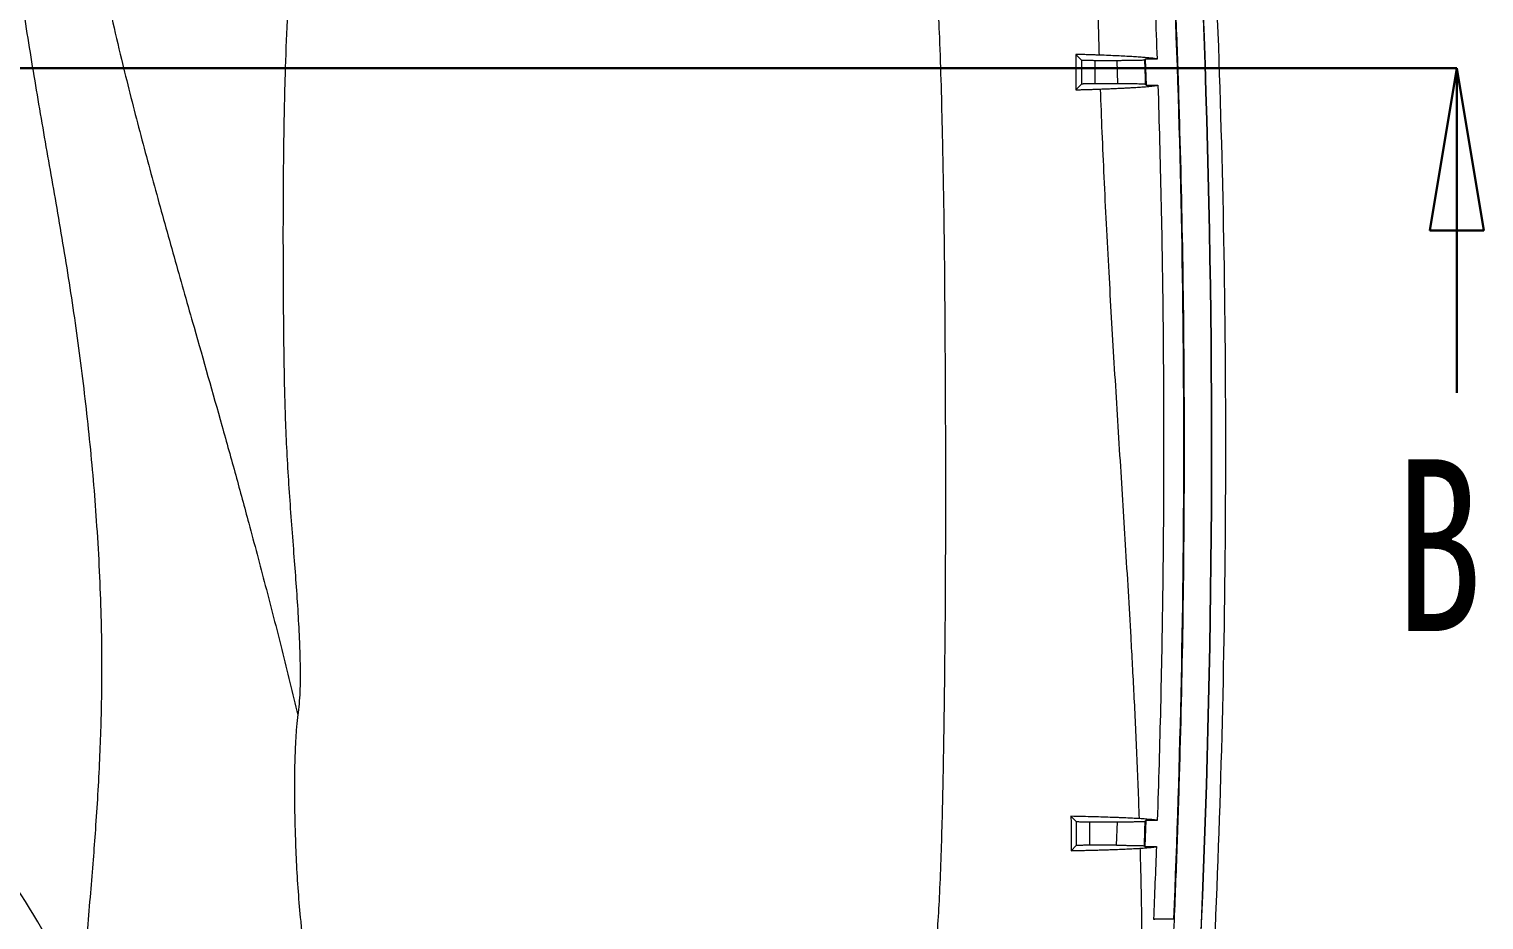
# Model space of a CAD drawing. Header units: inches. Extents: x 1424 to 4050, y 1126 to 1517.
# Drawn here: x 2251.9 to 2305.6, y 1336.5 to 1369.5 of the extents above; entities that cross this region are included whole.
import ezdxf

# ---------------------------------------------------------------- set-up
doc = ezdxf.new("R2010")
doc.units = ezdxf.units.IN
doc.header["$LTSCALE"] = 15
doc.linetypes.add('PHANTOM', pattern=[12.7, 6.35, -1.27, 1.27, -1.27, 1.27, -1.27])
doc.styles.add('SLDTEXTSTYLE0', font='TXT', dxfattribs={"width": 0.75})

# ---------------------------------------------------------------- blocks, each defined once
blk = doc.blocks.new('_CLOSED')
at = {"color": 0, "linetype": 'ByBlock', "lineweight": -2}
for p, q in [((-1, 0.166667), (0, 0)), ((-1, 0.166667), (-1, -0.166667)), ((0, 0), (-1, -0.166667)), ((0, 0), (-1, 0))]:
    blk.add_line(p, q, dxfattribs=at)

msp = doc.modelspace()

# ---------------------------------------------------------------- linework, layer by layer
at = {"color": 7, "linetype": 'Continuous', "lineweight": 15}
for p, q in [((2290.563, 1368.535), (2290.774, 1368.324)), ((2290.774, 1368.324), (2290.774, 1367.437)), ((2291.276, 1367.446), (2291.276, 1368.315)), ((2291.276, 1368.315), (2292.082, 1368.315)), ((2292.111, 1367.446), (2292.082, 1368.315)), ((2293.098, 1368.332), (2293.128, 1368.364)), ((2293.561, 1368.364), (2293.128, 1368.364)), ((2293.128, 1368.364), (2293.161, 1367.396)), ((2290.774, 1367.437), (2290.563, 1367.226)), ((2292.111, 1367.446), (2291.276, 1367.446)), ((2293.161, 1367.396), (2293.128, 1367.428)), ((2293.161, 1367.396), (2293.594, 1367.396)), ((2290.38, 1340.377), (2290.573, 1340.184)), ((2290.573, 1340.184), (2290.573, 1339.297)), ((2291.075, 1340.175), (2292.094, 1340.175)), ((2291.075, 1339.306), (2291.075, 1340.175)), ((2292.064, 1339.306), (2292.094, 1340.175)), ((2293.144, 1340.224), (2293.11, 1339.256)), ((2293.111, 1340.192), (2293.144, 1340.224)), ((2293.569, 1340.224), (2293.144, 1340.224)), ((2290.573, 1339.297), (2290.383, 1339.107)), ((2292.064, 1339.306), (2291.075, 1339.306)), ((2293.11, 1339.256), (2293.08, 1339.288)), ((2293.11, 1339.256), (2293.536, 1339.256)), ((2294.181, 1336.575), (2293.447, 1336.575))]:
    msp.add_line(p, q, dxfattribs=at)
at = {"color": 1, "linetype": 'PHANTOM', "lineweight": 30}
msp.add_line((2304.645, 1368.031), (2144.448, 1368.031), dxfattribs=at)
at = {"color": 7, "linetype": 'Continuous', "lineweight": 30}
msp.add_line((2304.645, 1356.031), (2304.645, 1368.031), dxfattribs=at)
at = {"color": 7, "linetype": 'Continuous', "lineweight": 15}
for points, knots in [([(2253.816, 1333.382), (2253.83, 1333.593), (2253.858, 1334.031), (2253.907, 1334.715), (2253.964, 1335.454), (2254.042, 1336.402), (2254.137, 1337.51), (2254.237, 1338.729), (2254.359, 1340.364), (2254.481, 1342.399), (2254.567, 1345.029), (2254.546, 1347.909), (2254.396, 1350.993), (2254.135, 1354.115), (2253.788, 1357.114), (2253.364, 1360.085), (2252.955, 1362.518), (2252.617, 1364.426), (2252.374, 1365.82), (2252.136, 1367.214), (2251.904, 1368.61), (2251.531, 1370.974), (2251.115, 1373.871), (2250.735, 1376.811), (2250.455, 1378.792), (2250.24, 1380.236), (2250.021, 1381.608), (2249.808, 1382.847), (2249.6, 1383.965), (2249.399, 1384.972), (2249.191, 1385.941), (2248.975, 1386.872), (2248.753, 1387.765), (2248.524, 1388.619), (2248.289, 1389.434), (2248.048, 1390.211), (2247.801, 1390.948), (2247.55, 1391.645), (2247.295, 1392.303), (2247.038, 1392.923), (2246.86, 1393.313), (2246.773, 1393.504)], [0, 0, 0, 0, 0.01135, 0.023612, 0.036785, 0.050867, 0.074066, 0.095249, 0.114423, 0.158322, 0.198531, 0.245759, 0.300084, 0.349151, 0.397807, 0.446067, 0.493968, 0.516686, 0.539399, 0.562109, 0.584819, 0.607526, 0.677348, 0.72577, 0.750351, 0.773837, 0.796225, 0.81751, 0.834675, 0.851296, 0.867374, 0.882917, 0.897928, 0.912414, 0.926384, 0.939848, 0.952815, 0.965299, 0.977313, 0.988874, 1, 1, 1, 1]), ([(2252.113, 1392.706), (2252.138, 1392.263), (2252.189, 1391.381), (2252.274, 1390.062), (2252.363, 1388.754), (2252.46, 1387.456), (2252.563, 1386.169), (2252.674, 1384.892), (2252.792, 1383.626), (2252.943, 1382.149), (2253.127, 1380.503), (2253.43, 1378.088), (2253.882, 1375.08), (2254.522, 1371.633), (2255.216, 1368.54), (2255.902, 1365.847), (2256.572, 1363.362), (2257.261, 1360.9), (2258.07, 1358.054), (2258.822, 1355.417), (2259.494, 1353.003), (2260.031, 1351.033), (2260.602, 1348.887), (2261.211, 1346.52), (2261.599, 1344.919), (2261.795, 1344.109)], [0, 0, 0, 0, 0.026858, 0.053507, 0.079946, 0.106177, 0.1322, 0.158016, 0.183624, 0.209025, 0.247665, 0.28361, 0.35594, 0.431179, 0.495024, 0.54705, 0.598777, 0.650179, 0.701195, 0.777196, 0.815544, 0.852383, 0.900401, 0.949621, 1, 1, 1, 1]), ([(2294.338, 1322.092), (2294.339, 1322.093), (2294.339, 1322.094), (2294.339, 1322.095), (2296.03, 1343.886), (2295.989, 1365.814), (2294.214, 1387.599)], [0, 0, 0, 0, 0.0000328, 0.0000328, 0.0000328, 0.9901318, 0.9901318, 0.9901318, 0.9901318]), ([(2294.725, 1387.64), (2295.167, 1382.221), (2295.501, 1376.797), (2295.956, 1365.937), (2296.076, 1360.5), (2296.103, 1349.63), (2296.009, 1344.193), (2295.606, 1333.329), (2295.298, 1327.903), (2294.883, 1322.482)], [0, 0, 0, 0, 0.25, 0.25, 0.5, 0.5, 0.75, 0.75, 1, 1, 1, 1]), ([(2291.43, 1368.507), (2291.421, 1368.805), (2291.403, 1369.402), (2291.378, 1370.301), (2291.356, 1371.204), (2291.337, 1372.113), (2291.319, 1373.026), (2291.304, 1373.945), (2291.29, 1374.869), (2291.274, 1376.109), (2291.259, 1377.67), (2291.245, 1379.552), (2291.234, 1381.446), (2291.227, 1382.711), (2291.224, 1383.347)], [0, 0, 0, 0, 0.060108, 0.120535, 0.181291, 0.242382, 0.303816, 0.365601, 0.427743, 0.490249, 0.616138, 0.743028, 0.870967, 1, 1, 1, 1]), ([(2277.332, 1378.781), (2277.042, 1378.787), (2276.551, 1378.797), (2275.944, 1378.808), (2275.319, 1378.819), (2274.638, 1378.827), (2273.563, 1378.836), (2272.284, 1378.83), (2270.781, 1378.796), (2269.379, 1378.742), (2268.066, 1378.661), (2266.892, 1378.548), (2265.947, 1378.404), (2265.272, 1378.253), (2264.786, 1378.113), (2264.341, 1377.943), (2263.922, 1377.739), (2263.538, 1377.495), (2263.091, 1377.123), (2262.72, 1376.678), (2262.447, 1376.178), (2262.266, 1375.774), (2262.121, 1375.346), (2261.982, 1374.858), (2261.857, 1374.289), (2261.741, 1373.615), (2261.615, 1372.675), (2261.495, 1371.393), (2261.391, 1369.695), (2261.305, 1367.467), (2261.252, 1364.593), (2261.243, 1361.67), (2261.256, 1359.119), (2261.278, 1357.029), (2261.326, 1354.851), (2261.457, 1352.5), (2261.636, 1350.161), (2261.781, 1348.268), (2261.854, 1346.869), (2261.88, 1346.046), (2261.883, 1345.434), (2261.872, 1344.975), (2261.847, 1344.539), (2261.812, 1344.249), (2261.795, 1344.109)], [0, 0, 0, 0, 0.018418, 0.03126, 0.038545, 0.058014, 0.074374, 0.106416, 0.138541, 0.168835, 0.194306, 0.22088, 0.242538, 0.25395, 0.264055, 0.274103, 0.28368, 0.293092, 0.302429, 0.319891, 0.328847, 0.337946, 0.347461, 0.35704, 0.369624, 0.383838, 0.399707, 0.428831, 0.46421, 0.505874, 0.568089, 0.643686, 0.688418, 0.727531, 0.774323, 0.824591, 0.874739, 0.921024, 0.943392, 0.962461, 0.972602, 0.981697, 0.991209, 1, 1, 1, 1]), ([(2284.303, 1331.568), (2284.322, 1331.583), (2284.362, 1331.613), (2284.417, 1331.667), (2284.474, 1331.731), (2284.53, 1331.804), (2284.586, 1331.887), (2284.672, 1332.028), (2284.778, 1332.234), (2284.884, 1332.504), (2284.972, 1332.79), (2285.079, 1333.206), (2285.194, 1333.782), (2285.301, 1334.549), (2285.392, 1335.425), (2285.469, 1336.438), (2285.561, 1338.087), (2285.616, 1339.897), (2285.66, 1341.973), (2285.707, 1344.742), (2285.748, 1348.684), (2285.754, 1353.394), (2285.737, 1357.329), (2285.709, 1361.305), (2285.652, 1365.06), (2285.548, 1368.872), (2285.427, 1371.37), (2285.299, 1373.013), (2285.186, 1374.073), (2285.051, 1375.005), (2284.887, 1375.804), (2284.731, 1376.347), (2284.608, 1376.68), (2284.531, 1376.866), (2284.446, 1377.039), (2284.331, 1377.241), (2284.181, 1377.455), (2283.997, 1377.63), (2283.827, 1377.731), (2283.678, 1377.782), (2283.579, 1377.782), (2283.53, 1377.783)], [0, 0, 0, 0, 0.001537, 0.003201, 0.005007, 0.006964, 0.009083, 0.011369, 0.0175, 0.023778, 0.029734, 0.036559, 0.051053, 0.067103, 0.085865, 0.107246, 0.131964, 0.191295, 0.222906, 0.264537, 0.367994, 0.47428, 0.564524, 0.618371, 0.727248, 0.803268, 0.860794, 0.886201, 0.908009, 0.92857, 0.946074, 0.959952, 0.964571, 0.968807, 0.972862, 0.976963, 0.983783, 0.989736, 0.993398, 0.996762, 1, 1, 1, 1]), ([(2293.949, 1377.131), (2294.008, 1375.747), (2294.091, 1373.842), (2294.216, 1370.985), (2294.31, 1368.559), (2294.431, 1364.748), (2294.533, 1359.983), (2294.575, 1354.263), (2294.538, 1348.543), (2294.441, 1343.777), (2294.324, 1339.966), (2294.233, 1337.54), (2294.11, 1334.683), (2294.029, 1332.778), (2293.971, 1331.394)], [0, 0, 0, 0, 0.09082, 0.124993, 0.187483, 0.249991, 0.374983, 0.5, 0.625004, 0.750009, 0.812505, 0.875007, 0.909174, 1, 1, 1, 1]), ([(2293.423, 1371.951), (2293.448, 1371.353), (2293.498, 1370.158), (2293.54, 1368.962), (2293.561, 1368.364)], [0, 0, 0, 0, 0.500039, 1, 1, 1, 1]), ([(2291.43, 1368.507), (2291.379, 1368.509), (2291.278, 1368.513), (2291.113, 1368.518), (2290.94, 1368.524), (2290.757, 1368.529), (2290.628, 1368.533), (2290.563, 1368.535)], [0, 0, 0, 0, 0.199123, 0.398517, 0.59835, 0.798789, 1, 1, 1, 1]), ([(2290.563, 1368.535), (2290.563, 1368.317), (2290.563, 1367.881), (2290.563, 1367.444), (2290.563, 1367.226)], [0, 0, 0, 0, 0.498637, 1, 1, 1, 1]), ([(2290.774, 1368.324), (2290.775, 1368.323), (2290.777, 1368.323), (2290.79, 1368.321), (2290.814, 1368.32), (2290.856, 1368.319), (2290.921, 1368.318), (2291.001, 1368.316), (2291.089, 1368.316), (2291.182, 1368.315), (2291.245, 1368.315), (2291.276, 1368.315)], [0, 0, 0, 0, 0.079674, 0.15939, 0.240372, 0.368738, 0.500092, 0.628452, 0.759799, 0.879177, 1, 1, 1, 1]), ([(2293.561, 1368.364), (2293.548, 1368.367), (2293.522, 1368.372), (2293.471, 1368.381), (2293.411, 1368.389), (2293.342, 1368.397), (2293.264, 1368.405), (2293.176, 1368.413), (2293.08, 1368.421), (2292.974, 1368.429), (2292.829, 1368.439), (2292.634, 1368.452), (2292.376, 1368.466), (2292.09, 1368.48), (2291.778, 1368.494), (2291.546, 1368.503), (2291.43, 1368.507)], [0, 0, 0, 0, 0.05557, 0.111086, 0.166571, 0.222044, 0.277529, 0.333045, 0.388615, 0.444261, 0.500002, 0.600192, 0.700162, 0.800037, 0.899942, 1, 1, 1, 1]), ([(2292.082, 1368.315), (2292.115, 1368.315), (2292.18, 1368.315), (2292.278, 1368.315), (2292.374, 1368.316), (2292.497, 1368.317), (2292.644, 1368.318), (2292.798, 1368.32), (2292.926, 1368.323), (2293.02, 1368.326), (2293.083, 1368.329), (2293.093, 1368.331), (2293.098, 1368.332)], [0, 0, 0, 0, 0.0628131, 0.1250107, 0.1871883, 0.249942, 0.3748765, 0.4996731, 0.6245401, 0.7494507, 0.8747558, 1, 1, 1, 1]), ([(2290.563, 1367.226), (2290.62, 1367.227), (2290.733, 1367.23), (2290.895, 1367.235), (2291.051, 1367.24), (2291.199, 1367.244), (2291.34, 1367.249), (2291.428, 1367.253), (2291.472, 1367.254)], [0, 0, 0, 0, 0.167728, 0.334893, 0.501599, 0.667949, 0.834048, 1, 1, 1, 1]), ([(2291.276, 1367.446), (2291.256, 1367.446), (2291.214, 1367.446), (2291.153, 1367.445), (2291.081, 1367.445), (2291.002, 1367.444), (2290.922, 1367.443), (2290.857, 1367.442), (2290.81, 1367.44), (2290.78, 1367.439), (2290.776, 1367.438), (2290.774, 1367.437)], [0, 0, 0, 0, 0.079662, 0.159367, 0.240339, 0.368694, 0.500043, 0.628407, 0.759766, 0.879159, 1, 1, 1, 1]), ([(2291.472, 1367.254), (2291.537, 1367.257), (2291.667, 1367.262), (2291.85, 1367.269), (2292.026, 1367.277), (2292.193, 1367.285), (2292.351, 1367.292), (2292.5, 1367.3), (2292.641, 1367.308), (2292.773, 1367.316), (2292.929, 1367.326), (2293.099, 1367.338), (2293.268, 1367.353), (2293.408, 1367.367), (2293.52, 1367.382), (2293.569, 1367.392), (2293.594, 1367.396)], [0, 0, 0, 0, 0.055574, 0.111094, 0.166579, 0.222053, 0.277537, 0.333052, 0.38862, 0.444264, 0.500003, 0.600203, 0.700177, 0.80005, 0.899949, 1, 1, 1, 1]), ([(2292.909, 1340.29), (2292.895, 1340.688), (2292.868, 1341.475), (2292.82, 1342.639), (2292.769, 1343.772), (2292.714, 1344.874), (2292.658, 1345.944), (2292.557, 1347.782), (2292.402, 1350.368), (2292.19, 1353.748), (2291.98, 1357.107), (2291.814, 1359.959), (2291.692, 1362.249), (2291.607, 1363.974), (2291.533, 1365.635), (2291.492, 1366.722), (2291.472, 1367.254)], [0, 0, 0, 0, 0.045018, 0.08881, 0.131372, 0.172703, 0.212802, 0.251667, 0.379164, 0.50243, 0.628487, 0.7519, 0.817577, 0.880802, 0.941601, 1, 1, 1, 1]), ([(2293.128, 1367.428), (2293.127, 1367.429), (2293.124, 1367.43), (2293.107, 1367.432), (2293.082, 1367.433), (2293.035, 1367.435), (2292.956, 1367.438), (2292.829, 1367.441), (2292.675, 1367.443), (2292.499, 1367.444), (2292.309, 1367.445), (2292.177, 1367.446), (2292.111, 1367.446)], [0, 0, 0, 0, 0.0628005, 0.124993, 0.1871743, 0.2499415, 0.3748615, 0.4996755, 0.6245374, 0.7494528, 0.8747658, 1, 1, 1, 1]), ([(2293.594, 1367.396), (2293.615, 1366.7), (2293.657, 1365.307), (2293.708, 1363.217), (2293.748, 1361.127), (2293.778, 1359.037), (2293.797, 1356.947), (2293.806, 1354.857), (2293.804, 1352.767), (2293.792, 1350.676), (2293.769, 1348.586), (2293.735, 1346.496), (2293.691, 1344.405), (2293.637, 1342.315), (2293.592, 1340.921), (2293.569, 1340.224)], [0, 0, 0, 0, 0.076928, 0.153848, 0.230761, 0.307671, 0.384579, 0.461486, 0.538395, 0.615308, 0.692227, 0.769154, 0.84609, 0.923038, 1, 1, 1, 1]), ([(2261.795, 1344.109), (2261.786, 1344.037), (2261.767, 1343.886), (2261.744, 1343.647), (2261.724, 1343.383), (2261.707, 1343.097), (2261.688, 1342.665), (2261.672, 1342.085), (2261.666, 1341.358), (2261.674, 1340.593), (2261.695, 1339.707), (2261.749, 1338.332), (2261.863, 1336.664), (2262.068, 1335.12), (2262.297, 1334.109), (2262.508, 1333.474), (2262.771, 1332.929), (2263.082, 1332.499), (2263.432, 1332.159), (2263.735, 1331.935), (2263.977, 1331.779), (2264.127, 1331.69), (2264.253, 1331.628), (2264.36, 1331.585), (2264.429, 1331.568), (2264.461, 1331.561)], [0, 0, 0, 0, 0.016045, 0.033811, 0.053305, 0.074536, 0.097507, 0.149048, 0.20324, 0.258836, 0.318821, 0.399996, 0.564395, 0.690359, 0.745475, 0.794259, 0.838432, 0.878821, 0.910882, 0.94584, 0.96179, 0.974587, 0.984307, 0.992754, 1, 1, 1, 1]), ([(2253.816, 1333.382), (2253.17, 1334.774), (2252.417, 1336.147), (2250.717, 1338.809), (2249.772, 1340.098), (2248.748, 1341.324)], [0, 0, 0, 0, 0.5, 0.5, 1, 1, 1, 1]), ([(2292.91, 1340.29), (2292.878, 1340.292), (2292.816, 1340.296), (2292.711, 1340.301), (2292.599, 1340.307), (2292.477, 1340.313), (2292.347, 1340.319), (2292.209, 1340.324), (2292.062, 1340.33), (2291.855, 1340.337), (2291.577, 1340.346), (2291.21, 1340.357), (2290.814, 1340.367), (2290.525, 1340.373), (2290.38, 1340.377)], [0, 0, 0, 0, 0.06273, 0.125309, 0.187781, 0.250187, 0.312572, 0.374977, 0.437446, 0.500021, 0.624501, 0.749102, 0.874159, 1, 1, 1, 1]), ([(2290.38, 1340.377), (2290.38, 1340.164), (2290.381, 1339.741), (2290.382, 1339.317), (2290.383, 1339.107)], [0, 0, 0, 0, 0.502152, 1, 1, 1, 1]), ([(2290.573, 1340.184), (2290.574, 1340.183), (2290.576, 1340.183), (2290.589, 1340.181), (2290.613, 1340.18), (2290.655, 1340.179), (2290.72, 1340.178), (2290.8, 1340.176), (2290.888, 1340.176), (2290.981, 1340.175), (2291.044, 1340.175), (2291.075, 1340.175)], [0, 0, 0, 0, 0.079674, 0.15939, 0.240372, 0.368738, 0.500092, 0.628452, 0.759799, 0.879177, 1, 1, 1, 1]), ([(2292.094, 1340.175), (2292.127, 1340.175), (2292.193, 1340.175), (2292.291, 1340.175), (2292.386, 1340.176), (2292.51, 1340.177), (2292.657, 1340.178), (2292.811, 1340.18), (2292.939, 1340.183), (2293.033, 1340.186), (2293.097, 1340.189), (2293.106, 1340.191), (2293.111, 1340.192)], [0, 0, 0, 0, 0.062802, 0.124997, 0.187178, 0.249942, 0.374871, 0.499674, 0.624547, 0.74945, 0.874771, 1, 1, 1, 1]), ([(2293.569, 1340.224), (2293.555, 1340.227), (2293.526, 1340.232), (2293.469, 1340.241), (2293.402, 1340.249), (2293.325, 1340.257), (2293.237, 1340.265), (2293.139, 1340.273), (2293.031, 1340.282), (2292.95, 1340.287), (2292.91, 1340.29)], [0, 0, 0, 0, 0.1247266, 0.2494096, 0.37411, 0.4988886, 0.6238065, 0.7489242, 0.874302, 1, 1, 1, 1]), ([(2291.075, 1339.306), (2291.055, 1339.306), (2291.013, 1339.306), (2290.952, 1339.305), (2290.88, 1339.305), (2290.801, 1339.304), (2290.721, 1339.303), (2290.656, 1339.302), (2290.609, 1339.3), (2290.579, 1339.299), (2290.575, 1339.298), (2290.573, 1339.297)], [0, 0, 0, 0, 0.079662, 0.159367, 0.240339, 0.368694, 0.500043, 0.628407, 0.759766, 0.879159, 1, 1, 1, 1]), ([(2292.064, 1339.306), (2292.098, 1339.306), (2292.165, 1339.306), (2292.264, 1339.305), (2292.358, 1339.305), (2292.446, 1339.304), (2292.528, 1339.303), (2292.602, 1339.303), (2292.667, 1339.302), (2292.725, 1339.301), (2292.808, 1339.3), (2292.907, 1339.298), (2293.003, 1339.295), (2293.065, 1339.292), (2293.075, 1339.289), (2293.08, 1339.288)], [0, 0, 0, 0, 0.064527, 0.127898, 0.189578, 0.249072, 0.305941, 0.359816, 0.410394, 0.457444, 0.500796, 0.623251, 0.749069, 0.875566, 1, 1, 1, 1]), ([(2292.943, 1339.196), (2292.979, 1339.198), (2293.05, 1339.203), (2293.146, 1339.211), (2293.234, 1339.218), (2293.313, 1339.226), (2293.382, 1339.234), (2293.443, 1339.241), (2293.495, 1339.249), (2293.522, 1339.254), (2293.536, 1339.256)], [0, 0, 0, 0, 0.125683, 0.251067, 0.376204, 0.501145, 0.625943, 0.75065, 0.875318, 1, 1, 1, 1]), ([(2293.536, 1339.256), (2293.519, 1338.81), (2293.486, 1337.915), (2293.449, 1337.022), (2293.43, 1336.575)], [0, 0, 0, 0, 0.499955, 1, 1, 1, 1]), ([(2290.383, 1339.107), (2290.458, 1339.108), (2290.608, 1339.112), (2290.822, 1339.117), (2291.03, 1339.122), (2291.228, 1339.127), (2291.419, 1339.132), (2291.6, 1339.138), (2291.774, 1339.143), (2291.995, 1339.151), (2292.249, 1339.16), (2292.519, 1339.172), (2292.754, 1339.184), (2292.88, 1339.192), (2292.943, 1339.196)], [0, 0, 0, 0, 0.063012, 0.125793, 0.188386, 0.250833, 0.31318, 0.37547, 0.437748, 0.500057, 0.625117, 0.749885, 0.874724, 1, 1, 1, 1]), ([(2293.016, 1334.863), (2293.013, 1335.263), (2293.008, 1336.007), (2292.993, 1337.04), (2292.976, 1337.907), (2292.959, 1338.607), (2292.948, 1339.018), (2292.943, 1339.196)], [0, 0, 0, 0, 0.276844, 0.515308, 0.715345, 0.876918, 1, 1, 1, 1])]:
    msp.add_open_spline(points, degree=3, knots=knots, dxfattribs=at)
for points in [[(2294.349, 1322.094), (2296.041, 1343.886), (2295.999, 1365.814), (2294.224, 1387.599)], [(2294.18, 1336.575), (2294.681, 1348.359), (2294.675, 1360.167), (2294.163, 1371.951)], [(2293.098, 1368.332), (2293.108, 1368.031), (2293.118, 1367.73), (2293.128, 1367.428)], [(2293.111, 1340.192), (2293.101, 1339.891), (2293.091, 1339.59), (2293.08, 1339.288)], [(2293.43, 1336.575), (2293.436, 1336.575), (2293.441, 1336.575), (2293.447, 1336.575)], [(2293.447, 1336.575), (2293.451, 1336.575), (2293.456, 1336.566), (2293.46, 1336.549)]]:
    msp.add_open_spline(points, degree=3, dxfattribs=at)

# ---------------------------------------------------------------- block references
at = {"color": 7, "linetype": 'Continuous', "lineweight": 30, "xscale": 6, "yscale": 6, "rotation": 90}
msp.add_blockref('_CLOSED', (2304.645, 1368.031), dxfattribs=at)

# ---------------------------------------------------------------- texts
at = {"color": 7, "linetype": 'Continuous', "insert": (2302.348, 1353.573), "char_height": 6.35, "attachment_point": 1, "style": 'SLDTEXTSTYLE0'}
msp.add_mtext('B', dxfattribs=at)

doc.saveas('drawing.dxf')
